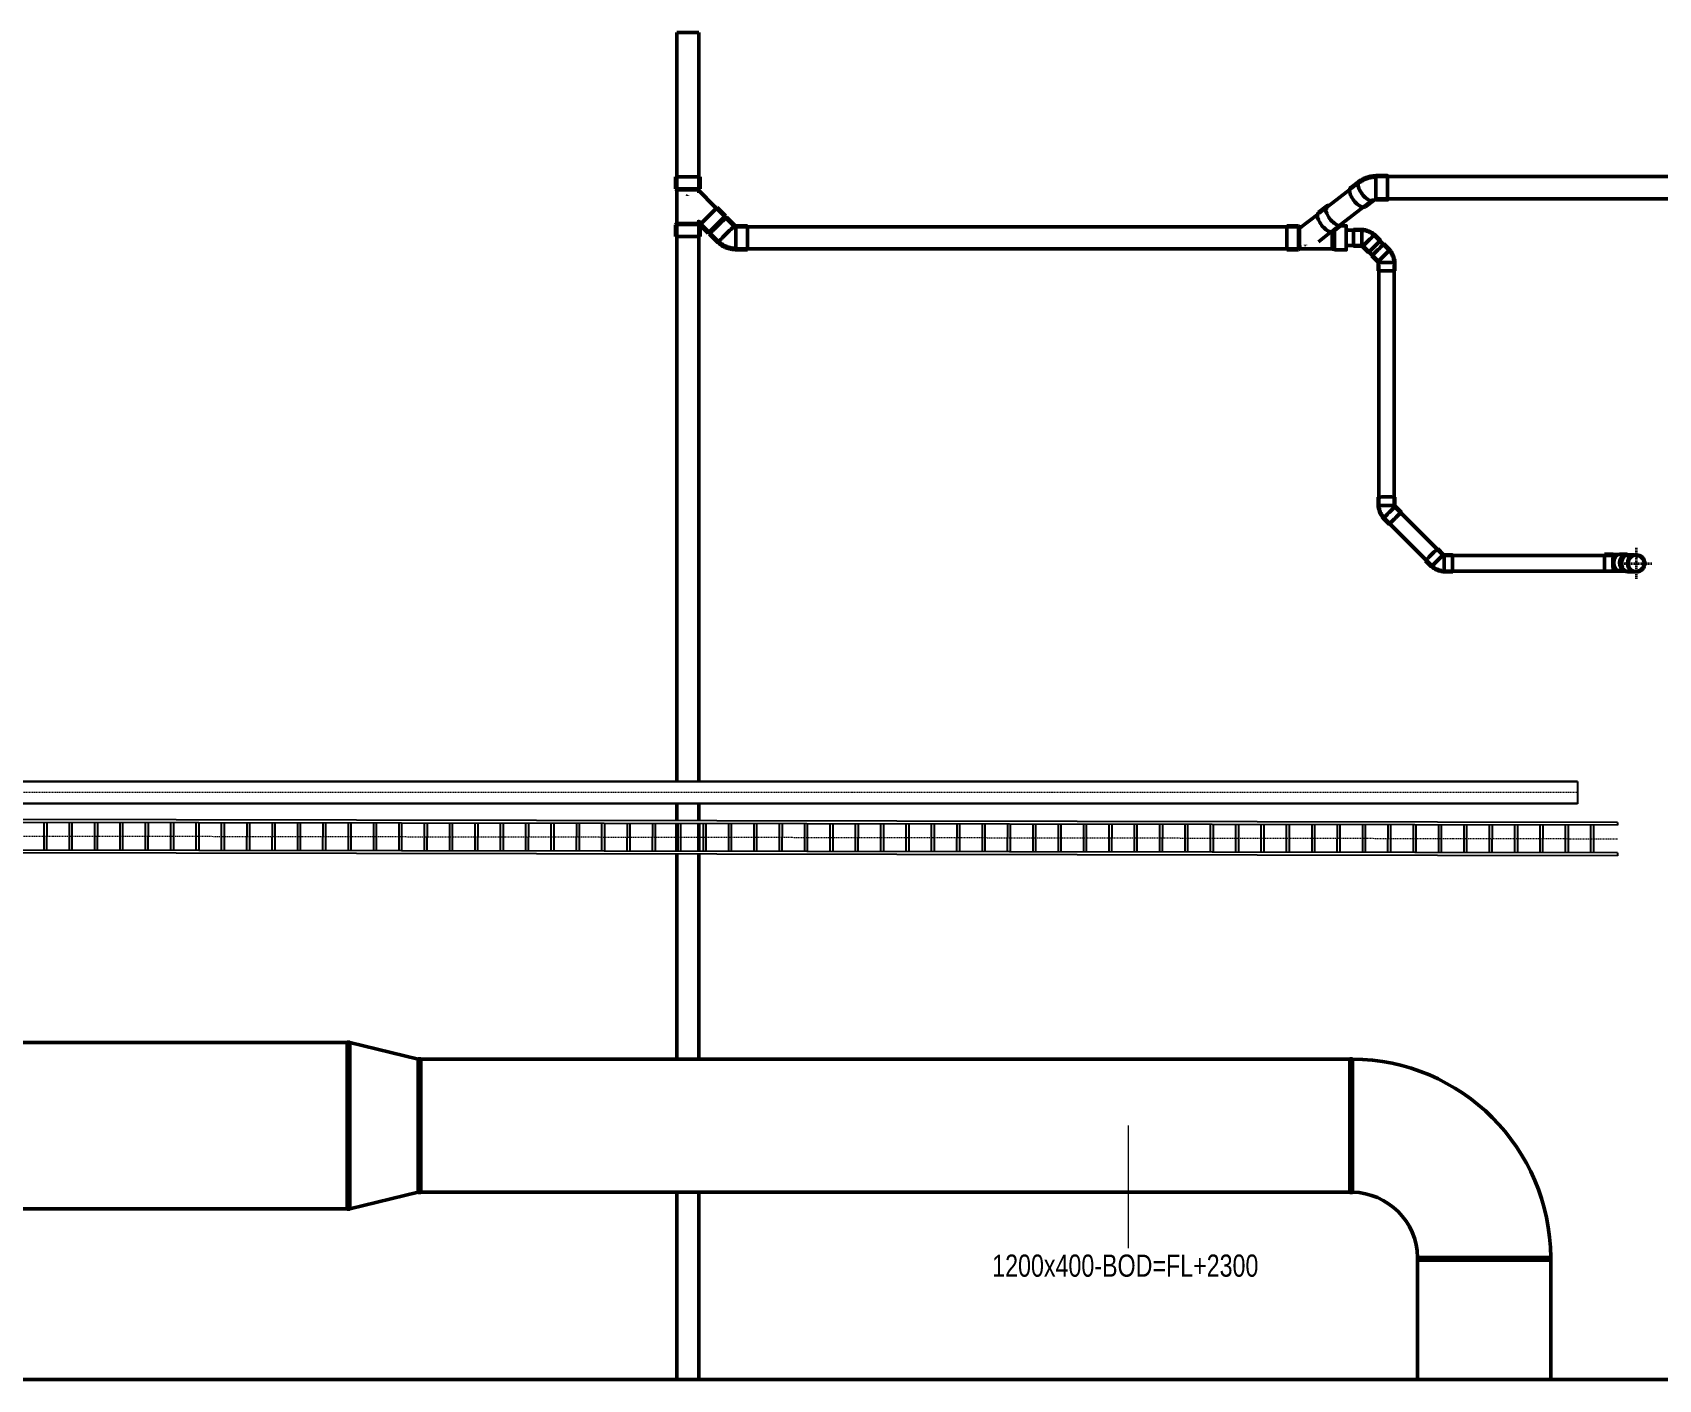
# Model space of a CAD drawing. Header units: millimetres. Extents: x -108050 to 96605, y 58136 to 140997.
# Drawn here: x 54157 to 68815, y 108499 to 120638 of the extents above; entities that cross this region are included whole.
import ezdxf

# ---------------------------------------------------------------- set-up
doc = ezdxf.new("R2010")
doc.units = ezdxf.units.MM
doc.linetypes.add('Center', pattern=[29.999999, 12, -6, 6, -6])
for name, color, linetype, lineweight in [('E-CABL-TRAY', 211, 'Continuous', 25), ('E-CABL-TRAY-CNTR', 211, 'Center', 18), ('M-HVAC-DUCT', 70, 'Continuous', 50), ('M-HVAC-DUCT-IDEN', 70, 'Continuous', 9), ('P-PIPE', 3, 'Continuous', 50), ('P-PIPE-CNTR', 3, 'Center', 35)]:
    doc.layers.add(name, color=color, linetype=linetype, lineweight=lineweight)
doc.styles.add('Arial_1', font='arial.ttf', dxfattribs={"width": 0.75, "height": 200})

# ---------------------------------------------------------------- blocks, each defined once
blk = doc.blocks.new('01_REC Transition REC_C Flanged_ - 200 mm-2038002-HẦM')
at = {"layer": 'M-HVAC-DUCT'}
for p, q in [((-25, -752), (-25, 752)), ((-25, 752), (0, 752)), ((0, 752), (0, -752)), ((0, 750), (615, 600)), ((615, -602), (615, 602)), ((640, 602), (615, 602)), ((640, 602), (640, -602)), ((615, -600), (0, -750)), ((615, -602), (640, -602)), ((0, -752), (-25, -752))]:
    blk.add_line(p, q, dxfattribs=at)
blk = doc.blocks.new('01_REC Elbow_C Flanged_ - 1 W-2038003-HẦM')
at = {"layer": 'M-HVAC-DUCT'}
for p, q in [((-1212.5, -602), (-1212.5, 602)), ((-1212.5, 602), (-1187.5, 602)), ((-1187.5, 602), (-1187.5, -602)), ((-1187.5, -602), (-1212.5, -602)), ((-602, -1187.5), (602, -1187.5)), ((-602, -1187.5), (-602, -1212.5)), ((602, -1212.5), (-602, -1212.5)), ((602, -1212.5), (602, -1187.5))]:
    blk.add_line(p, q, dxfattribs=at)
for radius, start, end in [(1800, 0.39834, 89.60166), (600, 1.19773, 88.80227)]:
    blk.add_arc((-1200, -1200), radius, start, end, dxfattribs=at)
blk = doc.blocks.new('DSC_uPVC_Elbow_TienPhong - Standard-2073651-HẦM')
at = {"layer": 'P-PIPE'}
for p, q in [((60489, 118900), (60414, 118975)), ((60603, 118897), (60497, 118897)), ((60259, 118820), (60334, 118745)), ((60497, 118678), (60603, 118678))]:
    blk.add_line(p, q, dxfattribs=at)
at = {"layer": 'P-PIPE', "flags": 128}
for points in [[(60493, 118896), (60492, 118896), (60492, 118896), (60491, 118896), (60491, 118896), (60490, 118897), (60490, 118897), (60489, 118897), (60489, 118898), (60489, 118898), (60488, 118898), (60488, 118899), (60488, 118899)], [(60497, 118895), (60496, 118895), (60496, 118895), (60495, 118895), (60495, 118895), (60494, 118895), (60494, 118895), (60493, 118895), (60493, 118896), (60493, 118896)], [(60336, 118747), (60343, 118741), (60349, 118735), (60356, 118729), (60364, 118724), (60371, 118718), (60379, 118713), (60387, 118709), (60395, 118705), (60403, 118701), (60411, 118697), (60420, 118694), (60422, 118693)], [(60345, 118756), (60351, 118750), (60357, 118744), (60364, 118738), (60371, 118733), (60378, 118728), (60385, 118724), (60393, 118719), (60400, 118715), (60408, 118712), (60416, 118708), (60424, 118705), (60426, 118704)], [(60422, 118693), (60431, 118690), (60440, 118688), (60448, 118686), (60457, 118684), (60466, 118683), (60475, 118681), (60484, 118681), (60494, 118680), (60497, 118680)], [(60426, 118704), (60434, 118702), (60443, 118699), (60451, 118697), (60459, 118696), (60468, 118694), (60477, 118693), (60485, 118693), (60494, 118692), (60497, 118692)]]:
    blk.add_lwpolyline(points, dxfattribs=at)
at = {"layer": 'P-PIPE'}
for centre, major_axis, ratio, start_param, end_param in [((60337, 118898), (77.5, 77.5), 0.004764, 1.573104, 3.141593), ((60337, 118898), (77.5, 77.5), 0.004764, 0.002307, 1.573104), ((60412, 118823), (77.5, 77.5), 0.004764, 0.002307, 1.573104), ((60412, 118823), (75.8, 75.8), 0.004764, 0.167654, 0.333001), ((60412, 118823), (77.5, 77.5), 0.004764, 6.114681, 6.283185), ((60497, 118788), (0, 110), 0.005, 0, 1.569059), ((60603, 118788), (0, 110), 0.005, 0, 1.569059), ((60603, 118788), (0, 110), 0.005, 5.879466, 6.281448), ((60603, 118788), (0, 100), 0.005, 0, 0.260062), ((60603, 118788), (0, 100), 0.005, 0.391826, 0.521862), ((60412, 118823), (77.5, 77.5), 0.004764, 1.573104, 3.141593), ((60412, 118823), (77.5, 77.5), 0.004764, 3.1439, 3.309829), ((60412, 118823), (75.8, 75.8), 0.004764, 2.813206, 2.978553), ((60497, 118788), (0, 110), 0.005, 1.569059, 3.139856), ((60603, 118788), (0, 100), 0.005, 0.523294, 0.783661), ((60603, 118788), (0, 100), 0.005, 0.785214, 1.045461), ((60603, 118788), (0, 100), 0.005, 1.047094, 1.30726), ((60603, 118788), (0, 110), 0.005, 1.569059, 3.139856), ((60603, 118788), (0, 100), 0.005, 1.832679, 2.092658), ((60603, 118788), (0, 100), 0.005, 2.094558, 2.354458), ((60603, 118788), (0, 100), 0.005, 2.356478, 2.616257), ((60603, 118788), (0, 100), 0.005, 2.74802, 2.878056), ((60603, 118788), (0, 100), 0.005, 3.00982, 3.139856), ((60603, 118788), (0, 110), 0.005, 3.141593, 3.545385)]:
    blk.add_ellipse(centre, major_axis=major_axis, ratio=ratio, start_param=start_param, end_param=end_param, dxfattribs=at)
blk = doc.blocks.new('DSC_uPVC_Elbow_TienPhong - Standard-2073666-HẦM')
at = {"layer": 'P-PIPE'}
for p, q in [((66141, 118864), (66065, 118864)), ((66309, 118763), (66256, 118817)), ((66065, 118711), (66141, 118711)), ((66147, 118708), (66201, 118655))]:
    blk.add_line(p, q, dxfattribs=at)
at = {"layer": 'P-PIPE', "flags": 128}
for points in [[(66254, 118816), (66250, 118820), (66245, 118824), (66240, 118828), (66235, 118832), (66230, 118836), (66224, 118839), (66219, 118843), (66213, 118846), (66207, 118848), (66201, 118851), (66195, 118853), (66189, 118855), (66183, 118857), (66177, 118859), (66171, 118860), (66164, 118861), (66158, 118862), (66152, 118862), (66145, 118863), (66141, 118863)], [(66249, 118810), (66244, 118814), (66240, 118818), (66235, 118822), (66230, 118826), (66225, 118829), (66220, 118832), (66215, 118835), (66209, 118838), (66204, 118841), (66198, 118843), (66193, 118845), (66187, 118847), (66181, 118849), (66175, 118850), (66169, 118852), (66163, 118853), (66157, 118853), (66151, 118854), (66145, 118854), (66141, 118854)], [(66141, 118713), (66142, 118713), (66142, 118713), (66142, 118713), (66143, 118713), (66143, 118712), (66144, 118712), (66144, 118712), (66144, 118712), (66145, 118712), (66145, 118712), (66145, 118712), (66146, 118711), (66146, 118711), (66147, 118711), (66147, 118711), (66147, 118711), (66148, 118710), (66148, 118710), (66148, 118710), (66148, 118710)]]:
    blk.add_lwpolyline(points, dxfattribs=at)
at = {"layer": 'P-PIPE'}
for centre, major_axis, ratio, start_param, end_param in [((66065, 118788), (0, 76.7), 0.007128, 4.716094, 6.283185), ((66065, 118788), (0, 76.7), 0.007128, 0.003705, 0.401383), ((66065, 118788), (0, 70), 0.007128, 4.977893, 6.283185), ((66065, 118788), (0, 76.7), 0.007128, 3.145297, 4.716094), ((66065, 118788), (0, 70), 0.007128, 3.668896, 4.454294), ((66141, 118788), (0, 76.7), 0.007128, 4.716094, 6.283185), ((66141, 118788), (0, 76.7), 0.007128, 3.145297, 4.716094), ((66201, 118763), (54.2, 54.2), 0.002421, 3.149253, 4.720049), ((66201, 118763), (54.2, 54.2), 0.002421, 4.720049, 6.446699), ((66255, 118709), (54.2, 54.2), 0.002421, 4.720049, 6.290845), ((66065, 118788), (0, 70), 0.007128, 3.407097, 3.664069), ((66065, 118788), (0, 70), 0.007128, 3.145297, 3.399882), ((66065, 118788), (0, 76.7), 0.007128, 2.740095, 3.141593), ((66201, 118763), (54.2, 54.2), 0.002421, 2.971938, 3.141593), ((66255, 118709), (54.2, 54.2), 0.002421, 3.149253, 4.720049)]:
    blk.add_ellipse(centre, major_axis=major_axis, ratio=ratio, start_param=start_param, end_param=end_param, dxfattribs=at)
blk = doc.blocks.new('DSC_uPVC_Elbow_TienPhong - Standard-2073670-HẦM')
at = {"layer": 'P-PIPE'}
for p, q in [((66878, 115933), (66825, 115987)), ((66716, 115878), (66770, 115824)), ((66960, 115930), (66884, 115930)), ((66884, 115777), (66960, 115777))]:
    blk.add_line(p, q, dxfattribs=at)
at = {"layer": 'P-PIPE', "flags": 128}
for points in [[(66771, 115826), (66776, 115821), (66780, 115817), (66785, 115813), (66790, 115809), (66796, 115805), (66801, 115802), (66807, 115799), (66812, 115796), (66818, 115793), (66823, 115791)], [(66777, 115831), (66781, 115827), (66786, 115823), (66791, 115819), (66795, 115816), (66800, 115812), (66806, 115809), (66811, 115806), (66816, 115803), (66822, 115801), (66826, 115799)], [(66880, 115929), (66880, 115930), (66880, 115930), (66879, 115930), (66879, 115930), (66879, 115930), (66878, 115931), (66878, 115931), (66878, 115931), (66877, 115931), (66877, 115932)], [(66884, 115929), (66884, 115929), (66884, 115929), (66883, 115929), (66883, 115929), (66882, 115929), (66882, 115929), (66882, 115929), (66881, 115929), (66881, 115929), (66880, 115929)], [(66823, 115791), (66829, 115788), (66835, 115786), (66841, 115785), (66847, 115783), (66854, 115782), (66860, 115780), (66866, 115780), (66873, 115779), (66879, 115779), (66884, 115779)], [(66826, 115799), (66832, 115796), (66838, 115794), (66843, 115793), (66849, 115791), (66855, 115790), (66861, 115789), (66867, 115788), (66873, 115787), (66879, 115787), (66884, 115787)]]:
    blk.add_lwpolyline(points, dxfattribs=at)
at = {"layer": 'P-PIPE'}
for centre, major_axis, start_param, end_param in [((66770, 115932), (54.2, 54.2), 0.004142, 1.574938), ((66770, 115932), (54.2, 54.2), 1.574938, 3.145735), ((66824, 115879), (54.2, 54.2), 1.574938, 3.309998), ((66824, 115879), (53.1, 53.1), 2.753035, 2.940619), ((66824, 115879), (54.2, 54.2), 0.004142, 1.574938), ((66824, 115879), (53.1, 53.1), 0.004142, 0.396841), ((66824, 115879), (54.2, 54.2), 6.115306, 6.283185), ((66884, 115854), (0, 76.7), 6.279043, 7.84984), ((66884, 115854), (0, 76.7), 1.566654, 3.137451), ((66960, 115854), (0, 76.7), 5.881805, 7.84984), ((66960, 115854), (0, 70), 0, 0.257657), ((66960, 115854), (0, 70), 0.390616, 0.519457), ((66960, 115854), (0, 70), 0.652416, 0.781256), ((66960, 115854), (0, 70), 0.784963, 1.043056), ((66960, 115854), (0, 70), 1.046951, 1.304855), ((66960, 115854), (0, 70), 1.308902, 1.566654), ((66960, 115854), (0, 76.7), 1.566654, 3.137451), ((66960, 115854), (0, 70), 1.570842, 1.828454), ((66960, 115854), (0, 70), 1.832792, 2.090253), ((66960, 115854), (0, 70), 2.094779, 2.352053), ((66960, 115854), (0, 70), 2.485011, 2.613852), ((66960, 115854), (0, 70), 2.746811, 2.875651), ((66960, 115854), (0, 70), 3.00861, 3.137451), ((66960, 115854), (0, 76.7), 3.141593, 3.543101)]:
    blk.add_ellipse(centre, major_axis=major_axis, ratio=0.01, start_param=start_param, end_param=end_param, dxfattribs=at)
blk = doc.blocks.new('DSC_uPVC_Elbow_TienPhong - Standard-2073671-HẦM')
at = {"layer": 'P-PIPE'}
for p, q in [((66393, 118680), (66339, 118733)), ((66231, 118625), (66284, 118571)), ((66287, 118565), (66287, 118489)), ((66440, 118489), (66440, 118565))]:
    blk.add_line(p, q, dxfattribs=at)
at = {"layer": 'P-PIPE', "flags": 128}
for points in [[(66430, 118565), (66430, 118571), (66430, 118577), (66429, 118583), (66428, 118589), (66427, 118595), (66426, 118601), (66424, 118607), (66423, 118613), (66421, 118619), (66418, 118624), (66416, 118630), (66413, 118635), (66410, 118641), (66407, 118646), (66404, 118651), (66400, 118656), (66396, 118661), (66393, 118665), (66388, 118670), (66386, 118673)], [(66439, 118565), (66439, 118572), (66438, 118578), (66438, 118584), (66437, 118591), (66435, 118597), (66434, 118603), (66432, 118609), (66431, 118616), (66428, 118622), (66426, 118628), (66423, 118633), (66421, 118639), (66417, 118645), (66414, 118650), (66411, 118656), (66407, 118661), (66403, 118666), (66399, 118671), (66395, 118676), (66392, 118679)], [(66286, 118572), (66286, 118572), (66286, 118572), (66286, 118571), (66287, 118571), (66287, 118571), (66287, 118570), (66287, 118570), (66288, 118570), (66288, 118569), (66288, 118569), (66288, 118569), (66288, 118568), (66288, 118568), (66288, 118567), (66288, 118567), (66289, 118567), (66289, 118566), (66289, 118566), (66289, 118565), (66289, 118565)]]:
    blk.add_lwpolyline(points, dxfattribs=at)
at = {"layer": 'P-PIPE'}
for centre, major_axis, ratio, start_param, end_param in [((66285, 118679), (54.2, 54.2), 0.002421, 4.728951, 6.684684), ((66285, 118679), (54.2, 54.2), 0.002421, 3.158154, 4.728951), ((66285, 118679), (54.2, 54.2), 0.002421, 2.739555, 3.141593), ((66339, 118625), (54.2, 54.2), 0.002421, 3.158154, 4.728951), ((66285, 118679), (49.5, 49.5), 0.002421, 6.037947, 6.283185), ((66339, 118625), (54.2, 54.2), 0.002421, 4.728951, 6.299747), ((66364, 118565), (76.7, 0), 0.01, 1.557374, 3.12817), ((66364, 118489), (76.7, 0), 0.01, 1.557374, 3.12817), ((66364, 118489), (76.7, 0), 0.01, 3.141593, 3.545452), ((66364, 118565), (76.7, 0), 0.01, 6.269763, 7.840559), ((66364, 118489), (76.7, 0), 0.01, 6.269763, 7.840559), ((66364, 118489), (70, 0), 0.01, 0.279531, 0.510176), ((66364, 118489), (70, 0), 0.01, 6.269763, 6.531562), ((66364, 118489), (76.7, 0), 0.01, 5.87988, 6.217756)]:
    blk.add_ellipse(centre, major_axis=major_axis, ratio=ratio, start_param=start_param, end_param=end_param, dxfattribs=at)
blk = doc.blocks.new('DSC_uPVC_Elbow_TienPhong - Standard-2073672-HẦM')
at = {"layer": 'P-PIPE'}
for p, q in [((66287, 116450), (66287, 116374)), ((66440, 116374), (66440, 116450)), ((66334, 116260), (66388, 116206)), ((66497, 116315), (66443, 116368))]:
    blk.add_line(p, q, dxfattribs=at)
at = {"layer": 'P-PIPE', "flags": 128}
for points in [[(66289, 116374), (66289, 116368), (66289, 116362), (66290, 116355), (66291, 116349), (66292, 116342), (66293, 116336), (66295, 116330), (66297, 116324), (66299, 116318), (66301, 116312), (66304, 116306), (66307, 116300), (66310, 116295), (66313, 116289), (66317, 116284), (66320, 116279), (66324, 116274), (66328, 116269), (66333, 116264), (66336, 116261)], [(66297, 116374), (66297, 116368), (66297, 116362), (66298, 116356), (66299, 116350), (66300, 116344), (66301, 116338), (66303, 116332), (66305, 116327), (66307, 116321), (66309, 116315), (66311, 116310), (66314, 116304), (66317, 116299), (66320, 116294), (66324, 116289), (66327, 116284), (66331, 116279), (66335, 116274), (66339, 116270), (66342, 116267)], [(66442, 116367), (66441, 116367), (66441, 116368), (66441, 116368), (66441, 116368), (66440, 116369), (66440, 116369), (66440, 116369), (66440, 116370), (66440, 116370), (66439, 116370), (66439, 116371), (66439, 116371), (66439, 116372), (66439, 116372), (66439, 116372), (66439, 116373), (66439, 116373), (66439, 116374), (66439, 116374), (66439, 116374)]]:
    blk.add_lwpolyline(points, dxfattribs=at)
at = {"layer": 'P-PIPE'}
for centre, major_axis, ratio, start_param, end_param in [((66364, 116450), (76.7, 0), 0.031083, 1.55385, 3.124647), ((66364, 116450), (76.7, 0), 0.031083, 6.266239, 7.837036), ((66364, 116374), (76.7, 0), 0.031083, 1.55385, 3.124647), ((66364, 116374), (76.7, 0), 0.031083, 3.141593, 3.32879), ((66364, 116374), (-75, 0), 0.031083, 3.141593, 6.266239), ((66389, 116314), (54.2, 54.2), 0.01, 1.536832, 3.141593), ((66364, 116374), (76.7, 0), 0.031083, 6.047441, 7.837036), ((66442, 116260), (54.2, 54.2), 0.01, 1.536832, 3.545129), ((66389, 116314), (54.2, 54.2), 0.01, 6.249221, 7.820017), ((66442, 116260), (49.5, 49.5), 0.01, 1.946418, 2.060431), ((66442, 116260), (49.5, 49.5), 0.01, 1.684618, 1.798631), ((66442, 116260), (49.5, 49.5), 0.01, 1.536832, 1.571048), ((66442, 116260), (54.2, 54.2), 0.01, 5.880957, 7.820017), ((66442, 116260), (49.5, 49.5), 0.01, 1.422819, 1.536832), ((66442, 116260), (49.5, 49.5), 0.01, 1.16102, 1.308228), ((66442, 116260), (49.5, 49.5), 0.01, 0.89922, 1.045312), ((66442, 116260), (49.5, 49.5), 0.01, 0.637421, 0.782088), ((66442, 116260), (49.5, 49.5), 0.01, 0.398007, 0.489634), ((66442, 116260), (49.5, 49.5), 0.01, 0, 0.227835), ((66442, 116260), (49.5, 49.5), 0.01, 3.107628, 3.141593), ((66442, 116260), (49.5, 49.5), 0.01, 2.731816, 2.845829), ((66442, 116260), (49.5, 49.5), 0.01, 2.470017, 2.58403), ((66442, 116260), (49.5, 49.5), 0.01, 2.208217, 2.32223)]:
    blk.add_ellipse(centre, major_axis=major_axis, ratio=ratio, start_param=start_param, end_param=end_param, dxfattribs=at)
blk = doc.blocks.new('DSC_uPVC_Elbow_TienPhong - Standard-2073673-HẦM')
at = {"layer": 'P-PIPE'}
for p, q in [((68406, 115936), (68330, 115936)), ((68519, 115937), (68465, 115936)), ((68330, 115783), (68406, 115783)), ((68466, 115783), (68520, 115783))]:
    blk.add_line(p, q, dxfattribs=at)
at = {"layer": 'P-PIPE', "flags": 128}
for points in [[(68465, 115935), (68463, 115935), (68460, 115935), (68458, 115935), (68455, 115935), (68452, 115935), (68449, 115935), (68446, 115935), (68443, 115935), (68440, 115935), (68437, 115935), (68434, 115935), (68431, 115935), (68428, 115935), (68424, 115935), (68421, 115935), (68417, 115935), (68414, 115935), (68411, 115935), (68407, 115935), (68406, 115935)], [(68439, 115793), (68437, 115793), (68434, 115793), (68431, 115793), (68428, 115793), (68424, 115793), (68421, 115793), (68418, 115793), (68414, 115793), (68411, 115793), (68407, 115793), (68406, 115793)], [(68466, 115785), (68464, 115785), (68461, 115785), (68458, 115785), (68456, 115785), (68453, 115785), (68450, 115785), (68447, 115785), (68444, 115785), (68441, 115785), (68437, 115785), (68434, 115785), (68431, 115785), (68428, 115785), (68424, 115785), (68421, 115785), (68418, 115785), (68414, 115785), (68411, 115785), (68407, 115785), (68406, 115785)], [(68466, 115793), (68464, 115793), (68461, 115793), (68458, 115793)]]:
    blk.add_lwpolyline(points, dxfattribs=at)
at = {"layer": 'P-PIPE'}
for centre, major_axis, ratio, start_param, end_param in [((68330, 115860), (0, 76.7), 0.009999, 6.279385, 9.420977), ((68406, 115860), (0, 76.7), 0.009999, 6.279385, 9.420977), ((68406, 115860), (0, 75), 0.009999, 0, 0.388898), ((68406, 115860), (0, 76.7), 0.009999, 6.116212, 6.279385), ((68466, 115860), (-0.3, 76.7), 0.710631, 6.277784, 9.419376), ((68519, 115860), (-0.3, 76.7), 0.710631, 6.277784, 9.396645), ((68520, 115860), (-0.3, 70), 0.710631, 6.277784, 8.131774), ((68519, 115860), (-0.3, 76.7), 0.710631, 5.9058, 6.277784), ((68520, 115860), (-0.3, 70), 0.710631, 6.135706, 6.277784), ((68406, 115860), (0, 75), 0.009999, 2.745093, 3.137792), ((68406, 115860), (0, 76.7), 0.009999, 3.141593, 3.311986)]:
    blk.add_ellipse(centre, major_axis=major_axis, ratio=ratio, start_param=start_param, end_param=end_param, dxfattribs=at)
blk = doc.blocks.new('DSC_uPVC_Elbow_TienPhong - Standard-V137-HẦM')
at = {"layer": 'P-PIPE'}
for p, q in [((68591, 115931), (68538, 115931)), ((68538, 115777), (68592, 115777))]:
    blk.add_line(p, q, dxfattribs=at)
at = {"layer": 'P-PIPE', "flags": 128}
for points in [[(68591, 115929), (68594, 115929), (68596, 115929), (68598, 115929), (68600, 115929), (68602, 115929), (68603, 115929)], [(68609, 115929), (68610, 115929), (68611, 115929), (68612, 115929), (68613, 115929), (68614, 115929), (68615, 115929), (68615, 115929), (68616, 115929), (68616, 115929), (68616, 115929)], [(68619, 115929), (68622, 115929), (68625, 115929), (68628, 115928), (68631, 115928), (68634, 115927), (68637, 115926), (68640, 115926), (68643, 115925), (68645, 115923), (68648, 115922), (68651, 115921), (68653, 115920), (68656, 115918), (68658, 115916)], [(68604, 115779), (68602, 115779), (68600, 115779), (68598, 115779), (68595, 115779), (68593, 115779), (68592, 115779)], [(68617, 115779), (68616, 115779), (68616, 115779), (68616, 115779), (68615, 115779), (68614, 115779), (68613, 115779), (68612, 115779), (68611, 115779), (68610, 115779), (68608, 115779)], [(68660, 115793), (68657, 115791), (68655, 115790), (68652, 115788), (68649, 115787), (68647, 115786), (68644, 115784), (68641, 115783), (68638, 115782), (68635, 115782), (68632, 115781), (68629, 115780), (68626, 115780), (68623, 115780), (68620, 115779), (68617, 115779)]]:
    blk.add_lwpolyline(points, dxfattribs=at)
at = {"layer": 'P-PIPE'}
for centre, radius, start, end in [((68616, 115854), 76.7, 90.2178, 270.2178), ((68616, 115854), 76.7, 270.2178, 90.2178), ((68617, 115854), 70, 270.2178, 90.2178)]:
    blk.add_arc(centre, radius, start, end, dxfattribs=at)
for centre, major_axis, start_param, end_param in [((68538, 115854), (-0.3, 76.7), 0, 3.141593), ((68591, 115854), (-0.3, 76.7), 0, 3.141593), ((68591, 115854), (-0.3, 75), 6.283077, 7.853982), ((68591, 115854), (-0.3, 75), 1.570796, 3.141701), ((68591, 115854), (-0.3, 76.7), 6.105223, 6.283185), ((68591, 115854), (-0.3, 76.7), 3.141593, 3.319555)]:
    blk.add_ellipse(centre, major_axis=major_axis, ratio=0.710631, start_param=start_param, end_param=end_param, dxfattribs=at)
blk = doc.blocks.new('DSC_uPVC_Elbow_TienPhong - Standard-2088133-HẦM')
at = {"layer": 'P-PIPE'}
for p, q in [((66374, 119349), (66268, 119349)), ((66116, 119299), (66041, 119242)), ((66175, 119068), (66250, 119125)), ((66268, 119129), (66374, 119129))]:
    blk.add_line(p, q, dxfattribs=at)
at = {"layer": 'P-PIPE', "flags": 128}
for points in [[(66268, 119346), (66260, 119346), (66252, 119346), (66243, 119345), (66235, 119344), (66227, 119343), (66219, 119342), (66211, 119340), (66203, 119338), (66195, 119336), (66188, 119334), (66180, 119331), (66172, 119328), (66164, 119325), (66157, 119321), (66150, 119318), (66142, 119313), (66135, 119309), (66128, 119305), (66121, 119300), (66118, 119297)], [(66267, 119334), (66260, 119334), (66252, 119334), (66245, 119333), (66237, 119332), (66229, 119331), (66221, 119330), (66214, 119328), (66206, 119327), (66199, 119324), (66191, 119322), (66184, 119320), (66177, 119317), (66169, 119314), (66162, 119310), (66155, 119307), (66148, 119303), (66141, 119299), (66135, 119295), (66128, 119290), (66125, 119288)], [(66248, 119127), (66248, 119127), (66249, 119127), (66249, 119128), (66249, 119128), (66250, 119128), (66251, 119128), (66252, 119129), (66252, 119129), (66253, 119130), (66255, 119130), (66256, 119130), (66257, 119131), (66258, 119131), (66260, 119131), (66261, 119131), (66262, 119132), (66264, 119132), (66265, 119132), (66267, 119132), (66268, 119132)]]:
    blk.add_lwpolyline(points, dxfattribs=at)
at = {"layer": 'P-PIPE'}
for centre, major_axis, ratio, start_param, end_param in [((66268, 119239), (0, 110), 0.010104, 6.190355, 8.54655), ((66268, 119239), (0, 107), 0.010104, 0.662455, 0.692568), ((66374, 119239), (0, 110), 0.010104, 5.872285, 8.54655), ((66374, 119239), (0, 100), 0.010104, 0.273299, 0.519252), ((66374, 119239), (0, 100), 0.010104, 0.524116, 0.780643), ((66374, 119239), (0, 100), 0.010104, 6.190355, 6.53433), ((66108, 119155), (-66.7, 86.9), 0.456618, 0.002022, 2.096418), ((66183, 119212), (-66.7, 86.9), 0.456618, 0.002022, 2.096418), ((66183, 119212), (-65.3, 85), 0.456618, 6.219552, 6.808807), ((66183, 119212), (-65.3, 85), 0.456618, 0.525621, 3.005826), ((66183, 119212), (-66.7, 86.9), 0.456618, 6.023408, 6.283185), ((66374, 119239), (0, 100), 0.010104, 0.783999, 1.043238), ((66374, 119239), (0, 100), 0.010104, 1.047912, 1.311607), ((66374, 119239), (0, 100), 0.010104, 1.311842, 1.575383), ((66374, 119239), (0, 100), 0.010104, 1.585991, 1.82453), ((66374, 119239), (0, 100), 0.010104, 1.864842, 2.076932), ((66374, 119239), (0, 100), 0.010104, 2.147235, 2.263365), ((66374, 119239), (0, 100), 0.010104, 2.263365, 2.32738), ((66108, 119155), (-66.7, 86.9), 0.456618, 2.096418, 3.143615), ((66183, 119212), (-66.7, 86.9), 0.456618, 2.096418, 3.2305), ((66268, 119239), (0, 110), 0.010104, 2.263365, 3.141593), ((66268, 119239), (0, 107), 0.010104, 2.511385, 2.561929), ((66374, 119239), (0, 110), 0.010104, 2.263365, 3.562364), ((66374, 119239), (0, 100), 0.010104, 2.431768, 2.576648), ((66374, 119239), (0, 100), 0.010104, 2.716896, 2.786963), ((66374, 119239), (0, 100), 0.010104, 3.048763, 3.141593)]:
    blk.add_ellipse(centre, major_axis=major_axis, ratio=ratio, start_param=start_param, end_param=end_param, dxfattribs=at)

msp = doc.modelspace()

# ---------------------------------------------------------------- linework, layer by layer
at = {"layer": 'E-CABL-TRAY'}
for p, q in [((68085, 113888), (23162, 113888)), ((68085, 113886), (23162, 113886)), ((68085, 113888), (68085, 113688)), ((68085, 113691), (23162, 113691)), ((68085, 113688), (23162, 113688)), ((68445, 113494), (23161, 113572)), ((68445, 113519), (23162, 113597)), ((54259, 113518), (54259, 113269)), ((54285, 113518), (54284, 113269)), ((54488, 113518), (54487, 113269)), ((54513, 113518), (54513, 113269)), ((54716, 113518), (54716, 113268)), ((54742, 113518), (54741, 113268)), ((54945, 113517), (54944, 113268)), ((54970, 113517), (54970, 113268)), ((55174, 113517), (55173, 113268)), ((55199, 113517), (55198, 113268)), ((55402, 113517), (55402, 113267)), ((55428, 113516), (55427, 113267)), ((55631, 113516), (55630, 113267)), ((55656, 113516), (55656, 113267)), ((55859, 113516), (55859, 113267)), ((55885, 113516), (55884, 113266)), ((56088, 113515), (56087, 113266)), ((56113, 113515), (56113, 113266)), ((56317, 113515), (56316, 113266)), ((56342, 113515), (56341, 113266)), ((56545, 113515), (56545, 113265)), ((56571, 113514), (56570, 113265)), ((56774, 113514), (56773, 113265)), ((56799, 113514), (56799, 113265)), ((57002, 113514), (57002, 113265)), ((57028, 113514), (57027, 113265)), ((57231, 113513), (57230, 113264)), ((57256, 113513), (57256, 113264)), ((57460, 113513), (57459, 113264)), ((57485, 113513), (57484, 113264)), ((57688, 113513), (57688, 113263)), ((57714, 113513), (57713, 113263)), ((57917, 113512), (57916, 113263)), ((57942, 113512), (57942, 113263)), ((58145, 113512), (58145, 113263)), ((58171, 113512), (58170, 113263)), ((58374, 113511), (58373, 113262)), ((58399, 113511), (58399, 113262)), ((58603, 113511), (58602, 113262)), ((58628, 113511), (58627, 113262)), ((58831, 113511), (58831, 113261)), ((58857, 113511), (58856, 113261)), ((59060, 113510), (59059, 113261)), ((59085, 113510), (59085, 113261)), ((59288, 113510), (59288, 113261)), ((59314, 113510), (59313, 113261)), ((59517, 113509), (59516, 113260)), ((59542, 113509), (59542, 113260)), ((59746, 113509), (59745, 113260)), ((59771, 113509), (59770, 113260)), ((59974, 113509), (59974, 113259)), ((60000, 113509), (59999, 113259)), ((60203, 113508), (60202, 113259)), ((60228, 113508), (60228, 113259)), ((60431, 113508), (60431, 113259)), ((60457, 113508), (60456, 113259)), ((60660, 113507), (60659, 113258)), ((60685, 113507), (60685, 113258)), ((60889, 113507), (60888, 113258)), ((60914, 113507), (60913, 113258)), ((61117, 113507), (61117, 113257)), ((61142, 113507), (61142, 113257)), ((61346, 113506), (61345, 113257)), ((61371, 113506), (61371, 113257)), ((61574, 113506), (61574, 113257)), ((61600, 113506), (61599, 113257)), ((61803, 113506), (61802, 113256)), ((61828, 113505), (61828, 113256)), ((62031, 113505), (62031, 113256)), ((62057, 113505), (62056, 113256)), ((62260, 113505), (62260, 113256)), ((62285, 113505), (62285, 113255)), ((62489, 113504), (62488, 113255)), ((62514, 113504), (62514, 113255)), ((62717, 113504), (62717, 113255)), ((62743, 113504), (62742, 113255)), ((62946, 113504), (62945, 113254)), ((62971, 113503), (62971, 113254)), ((63174, 113503), (63174, 113254)), ((63200, 113503), (63199, 113254)), ((63403, 113503), (63403, 113254)), ((63428, 113503), (63428, 113254)), ((63632, 113502), (63631, 113253)), ((63657, 113502), (63657, 113253)), ((63860, 113502), (63860, 113253)), ((63886, 113502), (63885, 113253)), ((64089, 113502), (64088, 113252)), ((64114, 113502), (64114, 113252)), ((64317, 113501), (64317, 113252)), ((64343, 113501), (64342, 113252)), ((64546, 113501), (64546, 113252)), ((64571, 113501), (64571, 113252)), ((64775, 113500), (64774, 113251)), ((64800, 113500), (64800, 113251)), ((65003, 113500), (65003, 113251)), ((65029, 113500), (65028, 113251)), ((65232, 113500), (65231, 113250)), ((65257, 113500), (65257, 113250)), ((65460, 113499), (65460, 113250)), ((65486, 113499), (65485, 113250)), ((65689, 113499), (65689, 113250)), ((65714, 113499), (65714, 113250)), ((65918, 113498), (65917, 113249)), ((65943, 113498), (65943, 113249)), ((66146, 113498), (66146, 113249)), ((66172, 113498), (66171, 113249)), ((66375, 113498), (66374, 113248)), ((66400, 113498), (66400, 113248)), ((66603, 113497), (66603, 113248)), ((66629, 113497), (66628, 113248)), ((66832, 113497), (66832, 113248)), ((66857, 113497), (66857, 113248)), ((67061, 113496), (67060, 113247)), ((67086, 113496), (67086, 113247)), ((67289, 113496), (67289, 113247)), ((67315, 113496), (67314, 113247)), ((67518, 113496), (67517, 113246)), ((67543, 113496), (67543, 113246)), ((67746, 113495), (67746, 113246)), ((67772, 113495), (67771, 113246)), ((67975, 113495), (67975, 113246)), ((68000, 113495), (68000, 113246)), ((68204, 113494), (68203, 113245)), ((68229, 113494), (68229, 113245)), ((68445, 113519), (68445, 113494)), ((68445, 113245), (23161, 113323)), ((68445, 113219), (23161, 113297)), ((68445, 113245), (68445, 113219))]:
    msp.add_line(p, q, dxfattribs=at)
at = {"layer": 'E-CABL-TRAY-CNTR'}
for p, q in [((68085, 113788), (23168, 113788)), ((68445, 113369), (23168, 113447))]:
    msp.add_line(p, q, dxfattribs=at)
at = {"layer": 'M-HVAC-DUCT'}
for p, q in [((56993, 111537), (45550, 111537)), ((66031, 111387), (57657, 111387)), ((66031, 110187), (57657, 110187)), ((56993, 110037), (45550, 110037)), ((66644, 108499), (66644, 109575)), ((67844, 108499), (67844, 109575))]:
    msp.add_line(p, q, dxfattribs=at)
at = {"layer": 'M-HVAC-DUCT-IDEN'}
msp.add_line((64035, 110787), (64035, 109683), dxfattribs=at)
at = {"layer": 'P-PIPE'}
for p, q in [((59965, 120637), (59965, 119230)), ((60165, 119230), (60165, 120637)), ((59955, 119336), (59955, 119230)), ((60175, 119230), (60175, 119336)), ((70309, 119339), (66268, 119339)), ((59955, 119230), (59965, 119220)), ((59965, 119220), (59965, 118916)), ((60315, 119061), (60154, 119222)), ((60165, 119220), (60175, 119230)), ((60165, 119192), (60165, 119220)), ((66122, 119291), (65757, 119011)), ((60329, 119061), (60315, 119061)), ((60483, 118894), (60322, 119054)), ((60404, 118986), (60329, 119061)), ((65825, 119076), (65751, 119018)), ((65878, 118852), (66244, 119133)), ((66268, 119139), (70309, 119139)), ((59965, 118916), (59955, 118906)), ((59955, 118906), (59955, 118800)), ((59965, 118906), (59965, 113888)), ((60151, 118942), (60174, 118919)), ((60165, 118916), (60165, 118947)), ((60175, 118906), (60165, 118916)), ((60165, 113888), (60165, 118906)), ((60174, 118919), (60174, 118906)), ((60174, 118906), (60249, 118831)), ((60175, 118800), (60175, 118906)), ((60181, 118912), (60341, 118752)), ((65571, 118888), (60497, 118888)), ((65571, 118897), (65465, 118897)), ((65581, 118888), (65571, 118897)), ((65749, 119005), (65576, 118872)), ((65604, 118888), (65581, 118888)), ((65740, 118993), (65740, 118982)), ((65885, 118845), (65959, 118903)), ((66001, 118897), (65952, 118897)), ((65750, 118753), (65872, 118847)), ((65847, 118843), (65857, 118841)), ((66141, 118858), (66001, 118858)), ((66388, 118675), (66251, 118812)), ((60497, 118688), (65571, 118688)), ((65465, 118678), (65571, 118678)), ((65571, 118678), (65581, 118688)), ((65581, 118688), (65885, 118688)), ((65873, 118685), (65903, 118685)), ((65885, 118688), (65895, 118678)), ((65895, 118688), (65903, 118688)), ((65895, 118678), (66001, 118678)), ((65903, 118685), (65911, 118696)), ((66001, 118718), (66141, 118718)), ((66152, 118713), (66289, 118576)), ((66291, 118584), (66291, 118565)), ((66436, 118565), (66436, 118595)), ((66291, 118565), (66291, 118563)), ((66291, 118563), (66291, 118540)), ((66291, 118540), (66291, 118510)), ((66294, 118540), (66294, 116374)), ((66434, 116374), (66434, 118540)), ((66436, 118563), (66436, 118565)), ((66436, 118540), (66436, 118563)), ((66436, 118510), (66436, 118540)), ((66339, 116265), (66775, 115829)), ((66874, 115928), (66438, 116364)), ((68406, 115924), (66884, 115924)), ((68586, 115924), (68490, 115924)), ((66884, 115784), (68406, 115784)), ((68468, 115784), (68587, 115784)), ((59965, 113688), (59965, 113534)), ((60165, 113534), (60165, 113688)), ((59965, 113509), (59965, 113259)), ((60165, 113259), (60165, 113508)), ((59965, 113234), (59965, 111387)), ((60165, 111387), (60165, 113234)), ((59965, 110187), (59965, 108499)), ((60165, 108499), (60165, 110187)), ((69773, 108499), (23159, 108499))]:
    msp.add_line(p, q, dxfattribs=at)
at = {"layer": 'P-PIPE', "lineweight": 35}
for start, end in [(0, 180), (180, 0)]:
    msp.add_arc((68616, 115854), 70, start, end, dxfattribs=at)
at = {"layer": 'P-PIPE'}
for centre, major_axis, ratio, start_param, end_param in [((60065, 120637), (100, 0), 0.005, 1.570796, 3.141593), ((60065, 120637), (100, 0), 0.005, 0, 1.570796), ((60065, 119336), (110, 0), 0.005, 1.572867, 3.141593), ((60065, 119336), (-110, 0), 0.005, 3.143664, 4.71446), ((60065, 119230), (-110, 0), 0.005, 4.71446, 6.283185), ((60065, 119220), (100, 0), 0.005, 0.002071, 3.141593), ((60065, 119230), (110, 0), 0.005, 0.002071, 1.572867), ((60065, 119170), (70.7, 70.7), 0.005, 1.587508, 1.615901), ((60252, 118983), (77.5, 77.5), 0.005, 0, 1.568725), ((65892, 118989), (-67, 86.8), 0.452836, 0.001392, 2.095787), ((65892, 118989), (-61.1, 79.2), 0.452836, 0.268233, 0.524991), ((65892, 118989), (-61.1, 79.2), 0.452836, 0.001392, 0.263191), ((65892, 118989), (-67, 86.8), 0.452836, 5.873507, 6.283185), ((60065, 118906), (110, 0), 0.005, 1.572867, 3.141593), ((60065, 118916), (100, 0), 0.005, 0.002071, 3.141593), ((60065, 118906), (-110, 0), 0.005, 3.143664, 4.71446), ((60252, 118983), (77.5, 77.5), 0.005, 1.568725, 3.139522), ((60327, 118908), (77.5, 77.5), 0.005, 1.568725, 3.139522), ((60327, 118908), (70.7, 70.7), 0.005, 1.832695, 2.092324), ((60327, 118908), (77.5, 77.5), 0.005, 0, 1.568725), ((60327, 118908), (70.7, 70.7), 0.005, 1.047074, 1.306926), ((60327, 118908), (70.7, 70.7), 0.005, 0.785179, 1.045127), ((60327, 118908), (70.7, 70.7), 0.005, 0.523235, 0.783327), ((60327, 118908), (70.7, 70.7), 0.005, 0.261135, 0.521528), ((60327, 118908), (70.7, 70.7), 0.005, 0, 0.259728), ((60327, 118908), (77.5, 77.5), 0.005, 5.881168, 6.281114), ((65465, 118788), (0, 110), 0.005, 6.187339, 8.543533), ((65571, 118788), (0, 110), 0.005, 6.187339, 8.543533), ((65581, 118788), (0, 100), 0.005, 6.187339, 6.972737), ((65818, 118932), (-67, 86.8), 0.452836, 0.001392, 2.095787), ((65892, 118989), (-67, 86.8), 0.452836, 2.095787, 3.536091), ((66001, 118788), (0, 110), 0.005, 5.40561, 8.543533), ((66001, 118788), (0, 100), 0.005, 5.495784, 7.496336), ((60065, 118800), (-110, 0), 0.005, 4.71446, 6.283185), ((60065, 118800), (-110, 0), 0.005, 0.002071, 0.402017), ((60065, 118800), (100, 0), 0.005, 2.881864, 3.141593), ((60065, 118800), (100, 0), 0.005, 2.620065, 2.749935), ((60065, 118800), (100, 0), 0.005, 2.358266, 2.619557), ((60065, 118800), (100, 0), 0.005, 2.096466, 2.357876), ((60065, 118800), (100, 0), 0.005, 1.834667, 2.096155), ((60065, 118800), (-110, 0), 0.005, 3.143664, 4.71446), ((60065, 118800), (100, 0), 0.005, 1.049269, 1.310938), ((60065, 118800), (100, 0), 0.005, 0.52567, 1.049217), ((60065, 118800), (100, 0), 0.005, 0.26387, 0.393741), ((60065, 118800), (100, 0), 0.005, 0.002071, 0.131941), ((60065, 118800), (110, 0), 0.005, 5.881099, 6.283185), ((60327, 118908), (77.5, 77.5), 0.005, 3.141593, 3.543679), ((60327, 118908), (70.7, 70.7), 0.005, 2.881793, 3.139522), ((60327, 118908), (70.7, 70.7), 0.005, 2.618628, 2.877722), ((60327, 118908), (70.7, 70.7), 0.005, 2.356532, 2.615923), ((60327, 118908), (70.7, 70.7), 0.005, 2.094589, 2.354123), ((65581, 118788), (0, 100), 0.005, 0.689552, 3.141593), ((65818, 118932), (-67, 86.8), 0.452836, 2.095787, 3.142985), ((65873, 118788), (0, 103), 0.005, 1.031501, 3.191833), ((65895, 118788), (0, 110), 0.005, 0.932958, 2.260348), ((66001, 118788), (0, 100), 0.005, 1.736749, 2.260348), ((65465, 118788), (0, 110), 0.005, 2.260348, 3.141593), ((65571, 118788), (0, 110), 0.005, 2.260348, 3.141593), ((65631, 118788), (-61.1, 79.2), 0.452836, 2.113386, 2.140806), ((65873, 118788), (0, 100), 0.005, 2.668234, 2.726379), ((65895, 118788), (0, 110), 0.005, 2.260348, 3.141593), ((66001, 118788), (0, 100), 0.005, 2.260348, 3.929218), ((66001, 118788), (0, 110), 0.005, 2.260348, 4.013282), ((66364, 118595), (72.5, 0), 0.01, 0.732755, 0.802974), ((66364, 118595), (72.5, 0), 0.01, 0.465223, 0.592262), ((66364, 118595), (72.5, 0), 0.01, 6.269763, 6.682114)]:
    msp.add_ellipse(centre, major_axis=major_axis, ratio=ratio, start_param=start_param, end_param=end_param, dxfattribs=at)
at = {"layer": 'P-PIPE-CNTR'}
for p, q in [((68616, 115714), (68616, 115994)), ((68476, 115854), (68756, 115854))]:
    msp.add_line(p, q, dxfattribs=at)

# ---------------------------------------------------------------- block references
at = {"layer": 'M-HVAC-DUCT'}
for name, p in [('01_REC Transition REC_C Flanged_ - 200 mm-2038002-HẦM', (57018, 110787)), ('01_REC Elbow_C Flanged_ - 1 W-2038003-HẦM', (67244, 110787))]:
    msp.add_blockref(name, p, dxfattribs=at)
at = {"layer": 'P-PIPE'}
for name in ['DSC_uPVC_Elbow_TienPhong - Standard-2088133-HẦM', 'DSC_uPVC_Elbow_TienPhong - Standard-2073651-HẦM', 'DSC_uPVC_Elbow_TienPhong - Standard-2073666-HẦM', 'DSC_uPVC_Elbow_TienPhong - Standard-2073671-HẦM', 'DSC_uPVC_Elbow_TienPhong - Standard-2073672-HẦM', 'DSC_uPVC_Elbow_TienPhong - Standard-2073670-HẦM', 'DSC_uPVC_Elbow_TienPhong - Standard-2073673-HẦM', 'DSC_uPVC_Elbow_TienPhong - Standard-V137-HẦM']:
    msp.add_blockref(name, (0, 0), dxfattribs=at)

# ---------------------------------------------------------------- texts
at = {"layer": 'M-HVAC-DUCT-IDEN', "insert": (62809, 109625), "char_height": 200, "width": 2964.24, "attachment_point": 1, "style": 'Arial_1'}
msp.add_mtext('1200x400-BOD=FL+2300', dxfattribs=at)

doc.saveas('drawing.dxf')
